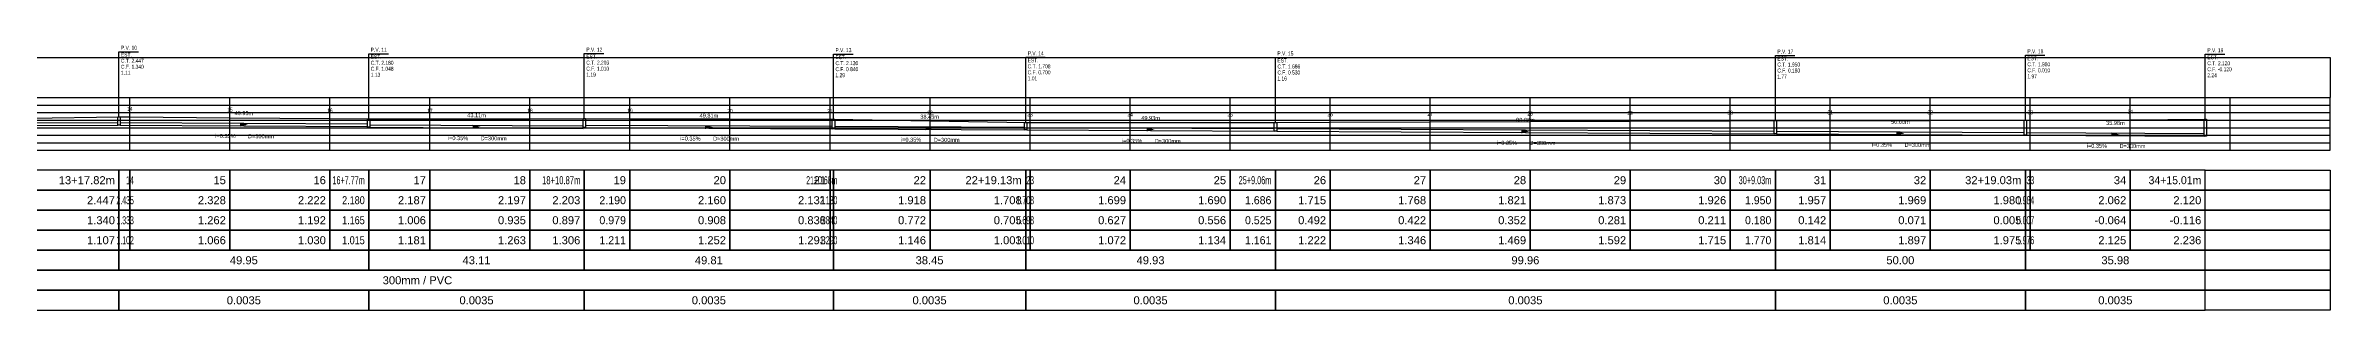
# Model space of a CAD drawing. Extents: x -160 to 364724, y -100 to 7353297.
# Drawn here: x 360404.8 to 360861.6, y 7350661.2 to 7350714.1 of the extents above; entities that cross this region are included whole.
import ezdxf
from ezdxf.enums import TextEntityAlignment as Align

# ---------------------------------------------------------------- set-up
doc = ezdxf.new("R2010")
doc.units = 0
doc.header["$LTSCALE"] = 5
for name, color, linetype in [('PS_IND_COMPRIMENTO', 7, 'Continuous'), ('PS_IND_DIAMETRO', 7, 'Continuous'), ('PS_IND_FLUXO', 3, 'Continuous'), ('PS_IND_INCLINACAO', 7, 'Continuous'), ('PS_PERFIL_CAIXAS', 7, 'Continuous'), ('PS_PERFIL_COTA_LIN', 7, 'Continuous'), ('PS_PERFIL_COTA_TXT', 5, 'Continuous'), ('PS_PERFIL_GRADE', 8, 'Continuous'), ('PS_PERFIL_TERRENO', 3, 'Continuous'), ('PS_PERFIL_TUBO', 7, 'Continuous'), ('PS_PONTOS_IDENTIFICACAO_LIN', 7, 'Continuous'), ('PS_PONTOS_IDENTIFICACAO_TXT', 7, 'Continuous')]:
    doc.layers.add(name, color=color, linetype=linetype)
doc.styles.get("Standard").update_dxf_attribs({"font": 'arial.ttf'})

# ---------------------------------------------------------------- blocks, each defined once
blk = doc.blocks.new('*U307')
at = {"layer": 'PS_PERFIL_GRADE', "linetype": 'Continuous'}
for p, q in [((0, 0), (0, 10.5)), ((0, 10.5), (760, 10.5)), ((20, 0), (20, 10.5)), ((40, 0), (40, 10.5)), ((60, 0), (60, 10.5)), ((80, 0), (80, 10.5)), ((100, 0), (100, 10.5)), ((120, 0), (120, 10.5)), ((140, 0), (140, 10.5)), ((160, 0), (160, 10.5)), ((180, 0), (180, 10.5)), ((200, 0), (200, 10.5)), ((220, 0), (220, 10.5)), ((240, 0), (240, 10.5)), ((260, 0), (260, 10.5)), ((280, 0), (280, 10.5)), ((300, 0), (300, 10.5)), ((320, 0), (320, 10.5)), ((340, 0), (340, 10.5)), ((360, 0), (360, 10.5)), ((380, 0), (380, 10.5)), ((400, 0), (400, 10.5)), ((420, 0), (420, 10.5)), ((440, 0), (440, 10.5)), ((460, 0), (460, 10.5)), ((480, 0), (480, 10.5)), ((500, 0), (500, 10.5)), ((520, 0), (520, 10.5)), ((540, 0), (540, 10.5)), ((560, 0), (560, 10.5)), ((580, 0), (580, 10.5)), ((600, 0), (600, 10.5)), ((620, 0), (620, 10.5)), ((640, 0), (640, 10.5)), ((660, 0), (660, 10.5)), ((680, 0), (680, 10.5)), ((700, 0), (700, 10.5)), ((720, 0), (720, 10.5)), ((740, 0), (740, 10.5)), ((760, 0), (760, 10.5)), ((0, 9), (760, 9)), ((0, 7.5), (760, 7.5)), ((0, 6), (760, 6)), ((0, 4.5), (760, 4.5)), ((0, 3), (760, 3)), ((0, 1.5), (760, 1.5)), ((0, 0), (760, 0))]:
    blk.add_line(p, q, dxfattribs=at)
blk.add_lwpolyline([(0, 10.5), (0, 18.5), (760, 18.5), (760, 10.5)], dxfattribs=at)
at = {"layer": 'PS_PERFIL_GRADE'}
for s, p in [('4', (-0.8, 9)), ('5', (-0.8, 10.5)), ('3', (-0.8, 7.5)), ('2', (-0.8, 6)), ('1', (-0.8, 4.5)), ('-1', (-0.8, 1.5)), ('-2', (-0.8, 0)), ('0', (-0.8, 3))]:
    blk.add_text(s, height=1.6, dxfattribs=at).set_placement(p, align=Align.MIDDLE_RIGHT)

msp = doc.modelspace()

# ---------------------------------------------------------------- linework, layer by layer
at = {"layer": 'PS_IND_FLUXO'}
for points in [[(360443.605, 7350698.326, 0.8, 0, 0), (360445.205, 7350698.318, 0, 0, 0)], [(360490.131, 7350697.906, 0.8, 0, 0), (360491.731, 7350697.898, 0, 0, 0)], [(360536.591, 7350697.832, 0.8, 0, 0), (360538.191, 7350697.823, 0, 0, 0)], [(360580.721, 7350697.606, 0.8, 0, 0), (360582.321, 7350697.598, 0, 0, 0)], [(360624.911, 7350697.366, 0.8, 0, 0), (360626.511, 7350697.358, 0, 0, 0)], [(360699.859, 7350696.98, 0.8, 0, 0), (360701.459, 7350696.971, 0, 0, 0)], [(360774.84, 7350696.586, 0.8, 0, 0), (360776.44, 7350696.578, 0, 0, 0)], [(360817.83, 7350696.368, 0.8, 0, 0), (360819.43, 7350696.359, 0, 0, 0)]]:
    msp.add_lwpolyline(points, format="xyseb", dxfattribs=at)
at = {"layer": 'PS_PERFIL_CAIXAS', "linetype": 'Continuous'}
for points in [[(360419.182, 7350699.889), (360419.682, 7350699.889), (360419.682, 7350698.228), (360419.182, 7350698.228)], [(360469.128, 7350699.488), (360469.628, 7350699.488), (360469.628, 7350697.79), (360469.128, 7350697.79)], [(360512.235, 7350699.523), (360512.735, 7350699.523), (360512.735, 7350697.733), (360512.235, 7350697.733)], [(360562.047, 7350699.413), (360562.547, 7350699.413), (360562.547, 7350697.478), (360562.047, 7350697.478)], [(360800.389, 7350699.188), (360800.889, 7350699.188), (360800.889, 7350696.233), (360800.389, 7350696.233)], [(360836.371, 7350699.398), (360836.871, 7350699.398), (360836.871, 7350696.038), (360836.371, 7350696.038)], [(360600.495, 7350698.78), (360600.995, 7350698.78), (360600.995, 7350697.268), (360600.495, 7350697.268)], [(360650.427, 7350698.747), (360650.927, 7350698.747), (360650.927, 7350697.013), (360650.427, 7350697.013)], [(360750.39, 7350699.143), (360750.89, 7350699.143), (360750.89, 7350696.488), (360750.39, 7350696.488)]]:
    msp.add_lwpolyline(points, close=True, dxfattribs=at)
at = {"layer": 'PS_PERFIL_COTA_LIN', "linetype": 'Continuous'}
for points in [[(360401.612, 7350689.218), (360401.612, 7350685.218), (360419.432, 7350685.218), (360419.432, 7350689.218)], [(360419.432, 7350689.218), (360419.432, 7350685.218), (360421.612, 7350685.218), (360421.612, 7350689.218)], [(360421.612, 7350689.218), (360421.612, 7350685.218), (360441.612, 7350685.218), (360441.612, 7350689.218)], [(360441.612, 7350689.218), (360441.612, 7350685.218), (360461.612, 7350685.218), (360461.612, 7350689.218)], [(360461.612, 7350689.218), (360461.612, 7350685.218), (360469.378, 7350685.218), (360469.378, 7350689.218)], [(360469.378, 7350689.218), (360469.378, 7350685.218), (360481.612, 7350685.218), (360481.612, 7350689.218)], [(360481.612, 7350689.218), (360481.612, 7350685.218), (360501.612, 7350685.218), (360501.612, 7350689.218)], [(360501.612, 7350689.218), (360501.612, 7350685.218), (360512.485, 7350685.218), (360512.485, 7350689.218)], [(360512.485, 7350689.218), (360512.485, 7350685.218), (360521.612, 7350685.218), (360521.612, 7350689.218)], [(360521.612, 7350689.218), (360521.612, 7350685.218), (360541.612, 7350685.218), (360541.612, 7350689.218)], [(360541.612, 7350689.218), (360541.612, 7350685.218), (360561.612, 7350685.218), (360561.612, 7350689.218)], [(360561.612, 7350689.218), (360561.612, 7350685.218), (360562.297, 7350685.218), (360562.297, 7350689.218)], [(360562.297, 7350689.218), (360562.297, 7350685.218), (360581.612, 7350685.218), (360581.612, 7350689.218)], [(360581.612, 7350689.218), (360581.612, 7350685.218), (360600.745, 7350685.218), (360600.745, 7350689.218)], [(360600.745, 7350689.218), (360600.745, 7350685.218), (360601.612, 7350685.218), (360601.612, 7350689.218)], [(360601.612, 7350689.218), (360601.612, 7350685.218), (360621.612, 7350685.218), (360621.612, 7350689.218)], [(360621.612, 7350689.218), (360621.612, 7350685.218), (360641.612, 7350685.218), (360641.612, 7350689.218)], [(360641.612, 7350689.218), (360641.612, 7350685.218), (360650.677, 7350685.218), (360650.677, 7350689.218)], [(360650.677, 7350689.218), (360650.677, 7350685.218), (360661.612, 7350685.218), (360661.612, 7350689.218)], [(360661.612, 7350689.218), (360661.612, 7350685.218), (360681.612, 7350685.218), (360681.612, 7350689.218)], [(360681.612, 7350689.218), (360681.612, 7350685.218), (360701.612, 7350685.218), (360701.612, 7350689.218)], [(360701.612, 7350689.218), (360701.612, 7350685.218), (360721.612, 7350685.218), (360721.612, 7350689.218)], [(360721.612, 7350689.218), (360721.612, 7350685.218), (360741.612, 7350685.218), (360741.612, 7350689.218)], [(360741.612, 7350689.218), (360741.612, 7350685.218), (360750.64, 7350685.218), (360750.64, 7350689.218)], [(360750.64, 7350689.218), (360750.64, 7350685.218), (360761.612, 7350685.218), (360761.612, 7350689.218)], [(360761.612, 7350689.218), (360761.612, 7350685.218), (360781.612, 7350685.218), (360781.612, 7350689.218)], [(360781.612, 7350689.218), (360781.612, 7350685.218), (360800.639, 7350685.218), (360800.639, 7350689.218)], [(360800.639, 7350689.218), (360800.639, 7350685.218), (360801.612, 7350685.218), (360801.612, 7350689.218)], [(360801.612, 7350689.218), (360801.612, 7350685.218), (360821.612, 7350685.218), (360821.612, 7350689.218)], [(360821.612, 7350689.218), (360821.612, 7350685.218), (360836.621, 7350685.218), (360836.621, 7350689.218)], [(360861.612, 7350689.218), (360861.612, 7350685.218), (360836.621, 7350685.218), (360836.621, 7350689.218)], [(360401.612, 7350685.218), (360401.612, 7350681.218), (360419.432, 7350681.218), (360419.432, 7350685.218)], [(360401.612, 7350681.218), (360401.612, 7350677.218), (360419.432, 7350677.218), (360419.432, 7350681.218)], [(360419.432, 7350685.218), (360419.432, 7350681.218), (360421.612, 7350681.218), (360421.612, 7350685.218)], [(360419.432, 7350681.218), (360419.432, 7350677.218), (360421.612, 7350677.218), (360421.612, 7350681.218)], [(360421.612, 7350685.218), (360421.612, 7350681.218), (360441.612, 7350681.218), (360441.612, 7350685.218)], [(360421.612, 7350681.218), (360421.612, 7350677.218), (360441.612, 7350677.218), (360441.612, 7350681.218)], [(360441.612, 7350685.218), (360441.612, 7350681.218), (360461.612, 7350681.218), (360461.612, 7350685.218)], [(360441.612, 7350681.218), (360441.612, 7350677.218), (360461.612, 7350677.218), (360461.612, 7350681.218)], [(360461.612, 7350685.218), (360461.612, 7350681.218), (360469.378, 7350681.218), (360469.378, 7350685.218)], [(360461.612, 7350681.218), (360461.612, 7350677.218), (360469.378, 7350677.218), (360469.378, 7350681.218)], [(360469.378, 7350685.218), (360469.378, 7350681.218), (360481.612, 7350681.218), (360481.612, 7350685.218)], [(360469.378, 7350681.218), (360469.378, 7350677.218), (360481.612, 7350677.218), (360481.612, 7350681.218)], [(360481.612, 7350685.218), (360481.612, 7350681.218), (360501.612, 7350681.218), (360501.612, 7350685.218)], [(360481.612, 7350681.218), (360481.612, 7350677.218), (360501.612, 7350677.218), (360501.612, 7350681.218)], [(360501.612, 7350685.218), (360501.612, 7350681.218), (360512.485, 7350681.218), (360512.485, 7350685.218)], [(360501.612, 7350681.218), (360501.612, 7350677.218), (360512.485, 7350677.218), (360512.485, 7350681.218)], [(360512.485, 7350685.218), (360512.485, 7350681.218), (360521.612, 7350681.218), (360521.612, 7350685.218)], [(360512.485, 7350681.218), (360512.485, 7350677.218), (360521.612, 7350677.218), (360521.612, 7350681.218)], [(360521.612, 7350685.218), (360521.612, 7350681.218), (360541.612, 7350681.218), (360541.612, 7350685.218)], [(360521.612, 7350681.218), (360521.612, 7350677.218), (360541.612, 7350677.218), (360541.612, 7350681.218)], [(360541.612, 7350685.218), (360541.612, 7350681.218), (360561.612, 7350681.218), (360561.612, 7350685.218)], [(360541.612, 7350681.218), (360541.612, 7350677.218), (360561.612, 7350677.218), (360561.612, 7350681.218)], [(360561.612, 7350685.218), (360561.612, 7350681.218), (360562.297, 7350681.218), (360562.297, 7350685.218)], [(360561.612, 7350681.218), (360561.612, 7350677.218), (360562.297, 7350677.218), (360562.297, 7350681.218)], [(360562.297, 7350685.218), (360562.297, 7350681.218), (360581.612, 7350681.218), (360581.612, 7350685.218)], [(360562.297, 7350681.218), (360562.297, 7350677.218), (360581.612, 7350677.218), (360581.612, 7350681.218)], [(360581.612, 7350685.218), (360581.612, 7350681.218), (360600.745, 7350681.218), (360600.745, 7350685.218)], [(360581.612, 7350681.218), (360581.612, 7350677.218), (360600.745, 7350677.218), (360600.745, 7350681.218)], [(360600.745, 7350685.218), (360600.745, 7350681.218), (360601.612, 7350681.218), (360601.612, 7350685.218)], [(360600.745, 7350681.218), (360600.745, 7350677.218), (360601.612, 7350677.218), (360601.612, 7350681.218)], [(360601.612, 7350685.218), (360601.612, 7350681.218), (360621.612, 7350681.218), (360621.612, 7350685.218)], [(360601.612, 7350681.218), (360601.612, 7350677.218), (360621.612, 7350677.218), (360621.612, 7350681.218)], [(360621.612, 7350685.218), (360621.612, 7350681.218), (360641.612, 7350681.218), (360641.612, 7350685.218)], [(360621.612, 7350681.218), (360621.612, 7350677.218), (360641.612, 7350677.218), (360641.612, 7350681.218)], [(360641.612, 7350685.218), (360641.612, 7350681.218), (360650.677, 7350681.218), (360650.677, 7350685.218)], [(360641.612, 7350681.218), (360641.612, 7350677.218), (360650.677, 7350677.218), (360650.677, 7350681.218)], [(360650.677, 7350685.218), (360650.677, 7350681.218), (360661.612, 7350681.218), (360661.612, 7350685.218)], [(360650.677, 7350681.218), (360650.677, 7350677.218), (360661.612, 7350677.218), (360661.612, 7350681.218)], [(360661.612, 7350685.218), (360661.612, 7350681.218), (360681.612, 7350681.218), (360681.612, 7350685.218)], [(360661.612, 7350681.218), (360661.612, 7350677.218), (360681.612, 7350677.218), (360681.612, 7350681.218)], [(360681.612, 7350685.218), (360681.612, 7350681.218), (360701.612, 7350681.218), (360701.612, 7350685.218)], [(360681.612, 7350681.218), (360681.612, 7350677.218), (360701.612, 7350677.218), (360701.612, 7350681.218)], [(360701.612, 7350685.218), (360701.612, 7350681.218), (360721.612, 7350681.218), (360721.612, 7350685.218)], [(360701.612, 7350681.218), (360701.612, 7350677.218), (360721.612, 7350677.218), (360721.612, 7350681.218)], [(360721.612, 7350685.218), (360721.612, 7350681.218), (360741.612, 7350681.218), (360741.612, 7350685.218)], [(360721.612, 7350681.218), (360721.612, 7350677.218), (360741.612, 7350677.218), (360741.612, 7350681.218)], [(360741.612, 7350685.218), (360741.612, 7350681.218), (360750.64, 7350681.218), (360750.64, 7350685.218)], [(360741.612, 7350681.218), (360741.612, 7350677.218), (360750.64, 7350677.218), (360750.64, 7350681.218)], [(360750.64, 7350685.218), (360750.64, 7350681.218), (360761.612, 7350681.218), (360761.612, 7350685.218)], [(360750.64, 7350681.218), (360750.64, 7350677.218), (360761.612, 7350677.218), (360761.612, 7350681.218)], [(360761.612, 7350685.218), (360761.612, 7350681.218), (360781.612, 7350681.218), (360781.612, 7350685.218)], [(360761.612, 7350681.218), (360761.612, 7350677.218), (360781.612, 7350677.218), (360781.612, 7350681.218)], [(360781.612, 7350685.218), (360781.612, 7350681.218), (360800.639, 7350681.218), (360800.639, 7350685.218)], [(360781.612, 7350681.218), (360781.612, 7350677.218), (360800.639, 7350677.218), (360800.639, 7350681.218)], [(360800.639, 7350685.218), (360800.639, 7350681.218), (360801.612, 7350681.218), (360801.612, 7350685.218)], [(360800.639, 7350681.218), (360800.639, 7350677.218), (360801.612, 7350677.218), (360801.612, 7350681.218)], [(360801.612, 7350685.218), (360801.612, 7350681.218), (360821.612, 7350681.218), (360821.612, 7350685.218)], [(360801.612, 7350681.218), (360801.612, 7350677.218), (360821.612, 7350677.218), (360821.612, 7350681.218)], [(360821.612, 7350685.218), (360821.612, 7350681.218), (360836.621, 7350681.218), (360836.621, 7350685.218)], [(360821.612, 7350681.218), (360821.612, 7350677.218), (360836.621, 7350677.218), (360836.621, 7350681.218)], [(360861.612, 7350685.218), (360861.612, 7350681.218), (360836.621, 7350681.218), (360836.621, 7350685.218)], [(360861.612, 7350681.218), (360861.612, 7350677.218), (360836.621, 7350677.218), (360836.621, 7350681.218)], [(360401.612, 7350677.218), (360401.612, 7350673.218), (360419.432, 7350673.218), (360419.432, 7350677.218)], [(360419.432, 7350677.218), (360419.432, 7350673.218), (360421.612, 7350673.218), (360421.612, 7350677.218)], [(360421.612, 7350677.218), (360421.612, 7350673.218), (360441.612, 7350673.218), (360441.612, 7350677.218)], [(360441.612, 7350677.218), (360441.612, 7350673.218), (360461.612, 7350673.218), (360461.612, 7350677.218)], [(360461.612, 7350677.218), (360461.612, 7350673.218), (360469.378, 7350673.218), (360469.378, 7350677.218)], [(360469.378, 7350677.218), (360469.378, 7350673.218), (360481.612, 7350673.218), (360481.612, 7350677.218)], [(360481.612, 7350677.218), (360481.612, 7350673.218), (360501.612, 7350673.218), (360501.612, 7350677.218)], [(360501.612, 7350677.218), (360501.612, 7350673.218), (360512.485, 7350673.218), (360512.485, 7350677.218)], [(360512.485, 7350677.218), (360512.485, 7350673.218), (360521.612, 7350673.218), (360521.612, 7350677.218)], [(360521.612, 7350677.218), (360521.612, 7350673.218), (360541.612, 7350673.218), (360541.612, 7350677.218)], [(360541.612, 7350677.218), (360541.612, 7350673.218), (360561.612, 7350673.218), (360561.612, 7350677.218)], [(360561.612, 7350677.218), (360561.612, 7350673.218), (360562.297, 7350673.218), (360562.297, 7350677.218)], [(360562.297, 7350677.218), (360562.297, 7350673.218), (360581.612, 7350673.218), (360581.612, 7350677.218)], [(360581.612, 7350677.218), (360581.612, 7350673.218), (360600.745, 7350673.218), (360600.745, 7350677.218)], [(360600.745, 7350677.218), (360600.745, 7350673.218), (360601.612, 7350673.218), (360601.612, 7350677.218)], [(360601.612, 7350677.218), (360601.612, 7350673.218), (360621.612, 7350673.218), (360621.612, 7350677.218)], [(360621.612, 7350677.218), (360621.612, 7350673.218), (360641.612, 7350673.218), (360641.612, 7350677.218)], [(360641.612, 7350677.218), (360641.612, 7350673.218), (360650.677, 7350673.218), (360650.677, 7350677.218)], [(360650.677, 7350677.218), (360650.677, 7350673.218), (360661.612, 7350673.218), (360661.612, 7350677.218)], [(360661.612, 7350677.218), (360661.612, 7350673.218), (360681.612, 7350673.218), (360681.612, 7350677.218)], [(360681.612, 7350677.218), (360681.612, 7350673.218), (360701.612, 7350673.218), (360701.612, 7350677.218)], [(360701.612, 7350677.218), (360701.612, 7350673.218), (360721.612, 7350673.218), (360721.612, 7350677.218)], [(360721.612, 7350677.218), (360721.612, 7350673.218), (360741.612, 7350673.218), (360741.612, 7350677.218)], [(360741.612, 7350677.218), (360741.612, 7350673.218), (360750.64, 7350673.218), (360750.64, 7350677.218)], [(360750.64, 7350677.218), (360750.64, 7350673.218), (360761.612, 7350673.218), (360761.612, 7350677.218)], [(360761.612, 7350677.218), (360761.612, 7350673.218), (360781.612, 7350673.218), (360781.612, 7350677.218)], [(360781.612, 7350677.218), (360781.612, 7350673.218), (360800.639, 7350673.218), (360800.639, 7350677.218)], [(360800.639, 7350677.218), (360800.639, 7350673.218), (360801.612, 7350673.218), (360801.612, 7350677.218)], [(360801.612, 7350677.218), (360801.612, 7350673.218), (360821.612, 7350673.218), (360821.612, 7350677.218)], [(360821.612, 7350677.218), (360821.612, 7350673.218), (360836.621, 7350673.218), (360836.621, 7350677.218)], [(360861.612, 7350677.218), (360861.612, 7350673.218), (360836.621, 7350673.218), (360836.621, 7350677.218)], [(360369.432, 7350673.218), (360369.432, 7350669.218), (360419.432, 7350669.218), (360419.432, 7350673.218)], [(360419.432, 7350673.218), (360419.432, 7350669.218), (360469.378, 7350669.218), (360469.378, 7350673.218)], [(360469.378, 7350673.218), (360469.378, 7350669.218), (360512.485, 7350669.218), (360512.485, 7350673.218)], [(360512.485, 7350673.218), (360512.485, 7350669.218), (360562.297, 7350669.218), (360562.297, 7350673.218)], [(360562.297, 7350673.218), (360562.297, 7350669.218), (360600.745, 7350669.218), (360600.745, 7350673.218)], [(360600.745, 7350673.218), (360600.745, 7350669.218), (360650.677, 7350669.218), (360650.677, 7350673.218)], [(360650.677, 7350673.218), (360650.677, 7350669.218), (360750.64, 7350669.218), (360750.64, 7350673.218)], [(360750.64, 7350673.218), (360750.64, 7350669.218), (360800.639, 7350669.218), (360800.639, 7350673.218)], [(360800.639, 7350673.218), (360800.639, 7350669.218), (360836.621, 7350669.218), (360836.621, 7350673.218)], [(360861.612, 7350673.218), (360861.612, 7350669.218), (360836.621, 7350669.218), (360836.621, 7350673.218)], [(360121.612, 7350669.218), (360121.612, 7350665.218), (360836.621, 7350665.218), (360836.621, 7350669.218)], [(360861.612, 7350669.218), (360861.612, 7350665.218), (360836.621, 7350665.218), (360836.621, 7350669.218)], [(360369.432, 7350665.218), (360369.432, 7350661.218), (360419.432, 7350661.218), (360419.432, 7350665.218)], [(360419.432, 7350665.218), (360419.432, 7350661.218), (360469.378, 7350661.218), (360469.378, 7350665.218)], [(360469.378, 7350665.218), (360469.378, 7350661.218), (360512.485, 7350661.218), (360512.485, 7350665.218)], [(360512.485, 7350665.218), (360512.485, 7350661.218), (360562.297, 7350661.218), (360562.297, 7350665.218)], [(360562.297, 7350665.218), (360562.297, 7350661.218), (360600.745, 7350661.218), (360600.745, 7350665.218)], [(360600.745, 7350665.218), (360600.745, 7350661.218), (360650.677, 7350661.218), (360650.677, 7350665.218)], [(360650.677, 7350665.218), (360650.677, 7350661.218), (360750.64, 7350661.218), (360750.64, 7350665.218)], [(360750.64, 7350665.218), (360750.64, 7350661.218), (360800.639, 7350661.218), (360800.639, 7350665.218)], [(360800.639, 7350665.218), (360800.639, 7350661.218), (360836.621, 7350661.218), (360836.621, 7350665.218)], [(360861.612, 7350665.218), (360861.612, 7350661.218), (360836.621, 7350661.218), (360836.621, 7350665.218)]]:
    msp.add_lwpolyline(points, close=True, dxfattribs=at)
for points in [[(360419.432, 7350673.218), (360421.612, 7350673.218)], [(360421.612, 7350673.218), (360441.612, 7350673.218)], [(360441.612, 7350673.218), (360461.612, 7350673.218)], [(360461.612, 7350673.218), (360469.378, 7350673.218)], [(360481.612, 7350673.218), (360501.612, 7350673.218)], [(360501.612, 7350673.218), (360512.485, 7350673.218)], [(360521.612, 7350673.218), (360541.612, 7350673.218)], [(360541.612, 7350673.218), (360561.612, 7350673.218)], [(360562.297, 7350673.218), (360581.612, 7350673.218)], [(360581.612, 7350673.218), (360600.745, 7350673.218)], [(360601.612, 7350673.218), (360621.612, 7350673.218)], [(360621.612, 7350673.218), (360641.612, 7350673.218)], [(360641.612, 7350673.218), (360650.677, 7350673.218)], [(360661.612, 7350673.218), (360681.612, 7350673.218)], [(360681.612, 7350673.218), (360701.612, 7350673.218)], [(360701.612, 7350673.218), (360721.612, 7350673.218)], [(360721.612, 7350673.218), (360741.612, 7350673.218)], [(360750.64, 7350673.218), (360761.612, 7350673.218)], [(360761.612, 7350673.218), (360781.612, 7350673.218)], [(360781.612, 7350673.218), (360800.639, 7350673.218)], [(360801.612, 7350673.218), (360821.612, 7350673.218)], [(360821.612, 7350673.218), (360836.621, 7350673.218)], [(360401.612, 7350669.218), (360419.432, 7350669.218)], [(360419.432, 7350669.218), (360421.612, 7350669.218)], [(360419.432, 7350669.218), (360421.612, 7350669.218)], [(360421.612, 7350669.218), (360441.612, 7350669.218)], [(360421.612, 7350669.218), (360441.612, 7350669.218)], [(360441.612, 7350669.218), (360461.612, 7350669.218)], [(360441.612, 7350669.218), (360461.612, 7350669.218)], [(360461.612, 7350669.218), (360469.378, 7350669.218)], [(360461.612, 7350669.218), (360469.378, 7350669.218)], [(360469.378, 7350669.218), (360481.612, 7350669.218)], [(360481.612, 7350669.218), (360501.612, 7350669.218)], [(360481.612, 7350669.218), (360501.612, 7350669.218)], [(360501.612, 7350669.218), (360512.485, 7350669.218)], [(360501.612, 7350669.218), (360512.485, 7350669.218)], [(360512.485, 7350669.218), (360521.612, 7350669.218)], [(360521.612, 7350669.218), (360541.612, 7350669.218)], [(360521.612, 7350669.218), (360541.612, 7350669.218)], [(360541.612, 7350669.218), (360561.612, 7350669.218)], [(360541.612, 7350669.218), (360561.612, 7350669.218)], [(360561.612, 7350669.218), (360562.297, 7350669.218)], [(360562.297, 7350669.218), (360581.612, 7350669.218)], [(360562.297, 7350669.218), (360581.612, 7350669.218)], [(360581.612, 7350669.218), (360600.745, 7350669.218)], [(360581.612, 7350669.218), (360600.745, 7350669.218)], [(360600.745, 7350669.218), (360601.612, 7350669.218)], [(360601.612, 7350669.218), (360621.612, 7350669.218)], [(360601.612, 7350669.218), (360621.612, 7350669.218)], [(360621.612, 7350669.218), (360641.612, 7350669.218)], [(360621.612, 7350669.218), (360641.612, 7350669.218)], [(360641.612, 7350669.218), (360650.677, 7350669.218)], [(360641.612, 7350669.218), (360650.677, 7350669.218)], [(360650.677, 7350669.218), (360661.612, 7350669.218)], [(360661.612, 7350669.218), (360681.612, 7350669.218)], [(360661.612, 7350669.218), (360681.612, 7350669.218)], [(360681.612, 7350669.218), (360701.612, 7350669.218)], [(360681.612, 7350669.218), (360701.612, 7350669.218)], [(360701.612, 7350669.218), (360721.612, 7350669.218)], [(360701.612, 7350669.218), (360721.612, 7350669.218)], [(360721.612, 7350669.218), (360741.612, 7350669.218)], [(360721.612, 7350669.218), (360741.612, 7350669.218)], [(360741.612, 7350669.218), (360750.64, 7350669.218)], [(360750.64, 7350669.218), (360761.612, 7350669.218)], [(360750.64, 7350669.218), (360761.612, 7350669.218)], [(360761.612, 7350669.218), (360781.612, 7350669.218)], [(360761.612, 7350669.218), (360781.612, 7350669.218)], [(360781.612, 7350669.218), (360800.639, 7350669.218)], [(360781.612, 7350669.218), (360800.639, 7350669.218)], [(360801.612, 7350669.218), (360821.612, 7350669.218)], [(360801.612, 7350669.218), (360821.612, 7350669.218)], [(360821.612, 7350669.218), (360836.621, 7350669.218)], [(360821.612, 7350669.218), (360836.621, 7350669.218)], [(360401.612, 7350665.218), (360419.432, 7350665.218)], [(360419.432, 7350665.218), (360421.612, 7350665.218)], [(360419.432, 7350665.218), (360421.612, 7350665.218)], [(360421.612, 7350665.218), (360441.612, 7350665.218)], [(360421.612, 7350665.218), (360441.612, 7350665.218)], [(360441.612, 7350665.218), (360461.612, 7350665.218)], [(360441.612, 7350665.218), (360461.612, 7350665.218)], [(360461.612, 7350665.218), (360469.378, 7350665.218)], [(360461.612, 7350665.218), (360469.378, 7350665.218)], [(360469.378, 7350665.218), (360481.612, 7350665.218)], [(360481.612, 7350665.218), (360501.612, 7350665.218)], [(360481.612, 7350665.218), (360501.612, 7350665.218)], [(360501.612, 7350665.218), (360512.485, 7350665.218)], [(360501.612, 7350665.218), (360512.485, 7350665.218)], [(360512.485, 7350665.218), (360521.612, 7350665.218)], [(360521.612, 7350665.218), (360541.612, 7350665.218)], [(360521.612, 7350665.218), (360541.612, 7350665.218)], [(360541.612, 7350665.218), (360561.612, 7350665.218)], [(360541.612, 7350665.218), (360561.612, 7350665.218)], [(360561.612, 7350665.218), (360562.297, 7350665.218)], [(360562.297, 7350665.218), (360581.612, 7350665.218)], [(360562.297, 7350665.218), (360581.612, 7350665.218)], [(360581.612, 7350665.218), (360600.745, 7350665.218)], [(360581.612, 7350665.218), (360600.745, 7350665.218)], [(360600.745, 7350665.218), (360601.612, 7350665.218)], [(360601.612, 7350665.218), (360621.612, 7350665.218)], [(360601.612, 7350665.218), (360621.612, 7350665.218)], [(360621.612, 7350665.218), (360641.612, 7350665.218)], [(360621.612, 7350665.218), (360641.612, 7350665.218)], [(360641.612, 7350665.218), (360650.677, 7350665.218)], [(360641.612, 7350665.218), (360650.677, 7350665.218)], [(360650.677, 7350665.218), (360661.612, 7350665.218)], [(360661.612, 7350665.218), (360681.612, 7350665.218)], [(360661.612, 7350665.218), (360681.612, 7350665.218)], [(360681.612, 7350665.218), (360701.612, 7350665.218)], [(360681.612, 7350665.218), (360701.612, 7350665.218)], [(360701.612, 7350665.218), (360721.612, 7350665.218)], [(360701.612, 7350665.218), (360721.612, 7350665.218)], [(360721.612, 7350665.218), (360741.612, 7350665.218)], [(360721.612, 7350665.218), (360741.612, 7350665.218)], [(360741.612, 7350665.218), (360750.64, 7350665.218)], [(360750.64, 7350665.218), (360761.612, 7350665.218)], [(360750.64, 7350665.218), (360761.612, 7350665.218)], [(360761.612, 7350665.218), (360781.612, 7350665.218)], [(360761.612, 7350665.218), (360781.612, 7350665.218)], [(360781.612, 7350665.218), (360800.639, 7350665.218)], [(360781.612, 7350665.218), (360800.639, 7350665.218)], [(360801.612, 7350665.218), (360821.612, 7350665.218)], [(360801.612, 7350665.218), (360821.612, 7350665.218)], [(360821.612, 7350665.218), (360836.621, 7350665.218)], [(360821.612, 7350665.218), (360836.621, 7350665.218)], [(360419.432, 7350661.218), (360421.612, 7350661.218)], [(360421.612, 7350661.218), (360441.612, 7350661.218)], [(360441.612, 7350661.218), (360461.612, 7350661.218)], [(360461.612, 7350661.218), (360469.378, 7350661.218)], [(360481.612, 7350661.218), (360501.612, 7350661.218)], [(360501.612, 7350661.218), (360512.485, 7350661.218)], [(360521.612, 7350661.218), (360541.612, 7350661.218)], [(360541.612, 7350661.218), (360561.612, 7350661.218)], [(360562.297, 7350661.218), (360581.612, 7350661.218)], [(360581.612, 7350661.218), (360600.745, 7350661.218)], [(360601.612, 7350661.218), (360621.612, 7350661.218)], [(360621.612, 7350661.218), (360641.612, 7350661.218)], [(360641.612, 7350661.218), (360650.677, 7350661.218)], [(360661.612, 7350661.218), (360681.612, 7350661.218)], [(360681.612, 7350661.218), (360701.612, 7350661.218)], [(360701.612, 7350661.218), (360721.612, 7350661.218)], [(360721.612, 7350661.218), (360741.612, 7350661.218)], [(360750.64, 7350661.218), (360761.612, 7350661.218)], [(360761.612, 7350661.218), (360781.612, 7350661.218)], [(360781.612, 7350661.218), (360800.639, 7350661.218)], [(360801.612, 7350661.218), (360821.612, 7350661.218)], [(360821.612, 7350661.218), (360836.621, 7350661.218)]]:
    msp.add_lwpolyline(points, dxfattribs=at)
at = {"layer": 'PS_PERFIL_TERRENO', "linetype": 'Continuous'}
msp.add_lwpolyline([(360401.612, 7350699.607), (360419.432, 7350699.889), (360419.432, 7350699.889), (360419.432, 7350699.889), (360419.432, 7350699.889), (360419.432, 7350699.889), (360421.612, 7350699.871), (360421.612, 7350699.871), (360441.612, 7350699.711), (360441.612, 7350699.711), (360461.612, 7350699.55), (360461.612, 7350699.55), (360469.378, 7350699.488), (360469.378, 7350699.488), (360469.378, 7350699.488), (360469.378, 7350699.488), (360469.378, 7350699.488), (360481.612, 7350699.498), (360481.612, 7350699.498), (360501.612, 7350699.514), (360501.612, 7350699.514), (360512.485, 7350699.523), (360512.485, 7350699.523), (360512.485, 7350699.523), (360512.485, 7350699.523), (360512.485, 7350699.523), (360521.612, 7350699.503), (360521.612, 7350699.503), (360541.612, 7350699.459), (360541.612, 7350699.459), (360561.612, 7350699.415), (360561.612, 7350699.415), (360562.297, 7350699.413), (360562.297, 7350699.413), (360562.297, 7350699.413), (360562.297, 7350699.413), (360562.297, 7350699.413), (360581.612, 7350699.095), (360581.612, 7350699.095), (360600.745, 7350698.78), (360600.745, 7350698.78), (360600.745, 7350698.78), (360600.745, 7350698.78), (360600.745, 7350698.78), (360601.612, 7350698.78), (360601.612, 7350698.78), (360621.612, 7350698.766), (360621.612, 7350698.766), (360641.612, 7350698.753), (360641.612, 7350698.753), (360650.677, 7350698.747), (360650.677, 7350698.747), (360650.677, 7350698.747), (360650.677, 7350698.747), (360650.677, 7350698.747), (360661.612, 7350698.791), (360661.612, 7350698.791), (360681.612, 7350698.87), (360681.612, 7350698.87), (360701.612, 7350698.949), (360701.612, 7350698.949), (360721.612, 7350699.028), (360721.612, 7350699.028), (360741.612, 7350699.107), (360741.612, 7350699.107), (360750.64, 7350699.143), (360750.64, 7350699.143), (360750.64, 7350699.143), (360750.64, 7350699.143), (360750.64, 7350699.143), (360761.612, 7350699.153), (360761.612, 7350699.153), (360781.612, 7350699.171), (360781.612, 7350699.171), (360800.639, 7350699.188), (360800.639, 7350699.188), (360800.639, 7350699.188), (360800.639, 7350699.188), (360800.639, 7350699.188), (360801.612, 7350699.194), (360801.612, 7350699.194), (360821.612, 7350699.311), (360821.612, 7350699.311), (360836.621, 7350699.398), (360836.621, 7350699.398), (360836.621, 7350699.398)], dxfattribs=at)
at = {"layer": 'PS_PERFIL_TUBO', "linetype": 'Continuous'}
for points in [[(360369.682, 7350698.153), (360419.182, 7350698.228), (360419.182, 7350698.678), (360369.682, 7350698.603)], [(360419.682, 7350698.228), (360469.128, 7350697.966), (360469.128, 7350698.416), (360419.682, 7350698.678)], [(360469.628, 7350697.79), (360512.235, 7350697.564), (360512.235, 7350698.014), (360469.628, 7350698.24)], [(360512.735, 7350697.733), (360562.047, 7350697.472), (360562.047, 7350697.922), (360512.735, 7350698.183)], [(360562.547, 7350697.478), (360600.495, 7350697.276), (360600.495, 7350697.726), (360562.547, 7350697.928)], [(360600.995, 7350697.268), (360650.427, 7350697.006), (360650.427, 7350697.456), (360600.995, 7350697.718)], [(360650.927, 7350697.013), (360750.39, 7350696.488), (360750.39, 7350696.938), (360650.927, 7350697.463)], [(360750.89, 7350696.488), (360800.389, 7350696.226), (360800.389, 7350696.676), (360750.89, 7350696.938)], [(360800.889, 7350696.233), (360836.371, 7350696.044), (360836.371, 7350696.494), (360800.889, 7350696.683)]]:
    msp.add_lwpolyline(points, close=True, dxfattribs=at)
at = {"layer": 'PS_PONTOS_IDENTIFICACAO_LIN', "linetype": 'Continuous'}
for points in [[(360419.432, 7350699.889), (360419.432, 7350712.889), (360423.352, 7350712.889)], [(360469.378, 7350699.488), (360469.378, 7350712.488), (360473.298, 7350712.488)], [(360512.485, 7350699.523), (360512.485, 7350712.523), (360516.405, 7350712.523)], [(360562.297, 7350699.413), (360562.297, 7350712.413), (360566.217, 7350712.413)], [(360600.745, 7350698.78), (360600.745, 7350711.78), (360604.665, 7350711.78)], [(360650.677, 7350698.747), (360650.677, 7350711.747), (360654.597, 7350711.747)], [(360750.64, 7350699.143), (360750.64, 7350712.143), (360754.56, 7350712.143)], [(360800.639, 7350699.188), (360800.639, 7350712.188), (360804.559, 7350712.188)], [(360836.621, 7350699.398), (360836.621, 7350712.398), (360840.541, 7350712.398)]]:
    msp.add_lwpolyline(points, dxfattribs=at)

# ---------------------------------------------------------------- block references
at = {"layer": 'PS_PERFIL_GRADE'}
msp.add_blockref('*U307', (360101.612, 7350693.218), dxfattribs=at)

# ---------------------------------------------------------------- texts
at = {"layer": 'PS_IND_COMPRIMENTO', "width": 0.8}
for s, rotation, p in [('49.95m', 359.69583, (360444.417, 7350700.622)), ('43.11m', 359.69542, (360490.943, 7350700.202)), ('49.81m', 359.69674, (360537.403, 7350700.128)), ('38.45m', 359.69426, (360581.533, 7350699.902)), ('49.93m', 359.69574, (360625.723, 7350699.662)), ('99.96m', 359.69758, (360700.671, 7350699.276)), ('50.00m', 359.69615, (360775.652, 7350698.882)), ('35.98m', 359.69481, (360818.642, 7350698.664))]:
    msp.add_text(s, height=0.8, rotation=rotation, dxfattribs=at).set_placement(p, align=Align.MIDDLE_CENTER)
at = {"layer": 'PS_IND_DIAMETRO', "width": 0.8}
for rotation, p in [(359.69583, (360447.833, 7350696.004)), (359.69542, (360494.359, 7350695.584)), (359.69674, (360540.819, 7350695.51)), (359.69426, (360584.948, 7350695.284)), (359.69574, (360629.139, 7350695.044)), (359.69758, (360704.086, 7350694.658)), (359.69615, (360779.067, 7350694.264)), (359.69481, (360822.058, 7350694.045))]:
    msp.add_text('D=300mm', height=0.8, rotation=rotation, dxfattribs=at).set_placement(p, align=Align.MIDDLE_CENTER)
at = {"layer": 'PS_IND_INCLINACAO', "width": 0.8}
for rotation, p in [(359.69583, (360440.713, 7350696.042)), (359.69542, (360487.239, 7350695.622)), (359.69674, (360533.699, 7350695.547)), (359.69426, (360577.829, 7350695.322)), (359.69574, (360622.019, 7350695.082)), (359.69758, (360696.967, 7350694.695)), (359.69615, (360771.948, 7350694.302)), (359.69481, (360814.938, 7350694.083))]:
    msp.add_text('i=0.35%', height=0.8, rotation=rotation, dxfattribs=at).set_placement(p, align=Align.MIDDLE_CENTER)
at = {"layer": 'PS_PERFIL_COTA_TXT'}
for s, p in [('13+17.82m', (360418.632, 7350687.218)), ('15', (360440.812, 7350687.218)), ('16', (360460.812, 7350687.218)), ('17', (360480.812, 7350687.218)), ('18', (360500.812, 7350687.218)), ('19', (360520.812, 7350687.218)), ('20', (360540.812, 7350687.218)), ('21', (360560.812, 7350687.218)), ('22', (360580.812, 7350687.218)), ('22+19.13m', (360599.945, 7350687.218)), ('24', (360620.812, 7350687.218)), ('25', (360640.812, 7350687.218)), ('26', (360660.812, 7350687.218)), ('27', (360680.812, 7350687.218)), ('28', (360700.812, 7350687.218)), ('29', (360720.812, 7350687.218)), ('30', (360740.812, 7350687.218)), ('31', (360760.812, 7350687.218)), ('32', (360780.812, 7350687.218)), ('32+19.03m', (360799.839, 7350687.218)), ('34', (360820.812, 7350687.218)), ('2.447', (360418.632, 7350683.218)), ('2.328', (360440.812, 7350683.218)), ('2.222', (360460.812, 7350683.218)), ('2.187', (360480.812, 7350683.218)), ('2.197', (360500.812, 7350683.218)), ('2.203', (360511.685, 7350683.218)), ('2.160', (360540.812, 7350683.218)), ('2.131', (360560.812, 7350683.218)), ('1.918', (360580.812, 7350683.218)), ('1.708', (360599.945, 7350683.218)), ('1.699', (360620.812, 7350683.218)), ('1.690', (360640.812, 7350683.218)), ('1.715', (360660.812, 7350683.218)), ('1.768', (360680.812, 7350683.218)), ('1.821', (360700.812, 7350683.218)), ('1.873', (360720.812, 7350683.218)), ('1.926', (360740.812, 7350683.218)), ('1.957', (360760.812, 7350683.218)), ('1.969', (360780.812, 7350683.218)), ('1.980', (360799.839, 7350683.218)), ('2.062', (360820.812, 7350683.218)), ('2.120', (360835.821, 7350683.218)), ('1.340', (360418.632, 7350679.218)), ('1.262', (360440.812, 7350679.218)), ('1.192', (360460.812, 7350679.218)), ('1.006', (360480.812, 7350679.218)), ('0.935', (360500.812, 7350679.218)), ('0.897', (360511.685, 7350679.218)), ('0.908', (360540.812, 7350679.218)), ('0.838', (360560.812, 7350679.218)), ('0.772', (360580.812, 7350679.218)), ('0.705', (360599.945, 7350679.218)), ('0.627', (360620.812, 7350679.218)), ('0.556', (360640.812, 7350679.218)), ('0.492', (360660.812, 7350679.218)), ('0.422', (360680.812, 7350679.218)), ('0.352', (360700.812, 7350679.218)), ('0.281', (360720.812, 7350679.218)), ('0.211', (360740.812, 7350679.218)), ('0.142', (360760.812, 7350679.218)), ('0.071', (360780.812, 7350679.218)), ('0.005', (360799.839, 7350679.218)), ('-0.064', (360820.812, 7350679.218)), ('-0.116', (360835.821, 7350679.218)), ('1.107', (360418.632, 7350675.218)), ('1.066', (360440.812, 7350675.218)), ('1.030', (360460.812, 7350675.218)), ('1.181', (360480.812, 7350675.218)), ('1.263', (360500.812, 7350675.218)), ('1.306', (360511.685, 7350675.218)), ('1.252', (360540.812, 7350675.218)), ('1.293', (360560.812, 7350675.218)), ('1.146', (360580.812, 7350675.218)), ('1.003', (360599.945, 7350675.218)), ('1.072', (360620.812, 7350675.218)), ('1.134', (360640.812, 7350675.218)), ('1.222', (360660.812, 7350675.218)), ('1.346', (360680.812, 7350675.218)), ('1.469', (360700.812, 7350675.218)), ('1.592', (360720.812, 7350675.218)), ('1.715', (360740.812, 7350675.218)), ('1.814', (360760.812, 7350675.218)), ('1.897', (360780.812, 7350675.218)), ('1.975', (360799.839, 7350675.218)), ('2.125', (360820.812, 7350675.218)), ('2.236', (360835.821, 7350675.218))]:
    msp.add_text(s, height=1.6, dxfattribs=at).set_placement(p, align=Align.MIDDLE_RIGHT)
for s, width, p in [('14', 0.5, (360422.412, 7350687.218)), ('16+7.77m', 0.539265, (360468.578, 7350687.218)), ('18+10.87m', 0.679532, (360511.685, 7350687.218)), ('21+0.68m', 0.5, (360563.097, 7350687.218)), ('23', 0.5, (360602.412, 7350687.218)), ('25+9.06m', 0.629483, (360649.877, 7350687.218)), ('30+9.03m', 0.626949, (360749.84, 7350687.218)), ('33', 0.5, (360802.412, 7350687.218)), ('34+15.01m', 0.938059, (360835.821, 7350687.218)), ('2.435', 0.5, (360422.412, 7350683.218)), ('2.180', 0.808897, (360468.578, 7350683.218)), ('2.190', 0.95078, (360520.812, 7350683.218)), ('2.130', 0.5, (360563.097, 7350683.218)), ('1.708', 0.5, (360602.412, 7350683.218)), ('1.686', 0.944225, (360649.877, 7350683.218)), ('1.950', 0.940424, (360749.84, 7350683.218)), ('1.984', 0.5, (360802.412, 7350683.218)), ('1.333', 0.5, (360422.412, 7350679.218)), ('1.165', 0.808897, (360468.578, 7350679.218)), ('0.979', 0.95078, (360520.812, 7350679.218)), ('0.840', 0.5, (360563.097, 7350679.218)), ('0.698', 0.5, (360602.412, 7350679.218)), ('0.525', 0.944225, (360649.877, 7350679.218)), ('0.180', 0.940424, (360749.84, 7350679.218)), ('0.007', 0.5, (360802.412, 7350679.218)), ('1.102', 0.5, (360422.412, 7350675.218)), ('1.015', 0.808897, (360468.578, 7350675.218)), ('1.211', 0.95078, (360520.812, 7350675.218)), ('1.290', 0.5, (360563.097, 7350675.218)), ('1.010', 0.5, (360602.412, 7350675.218)), ('1.161', 0.944225, (360649.877, 7350675.218)), ('1.770', 0.940424, (360749.84, 7350675.218)), ('1.976', 0.5, (360802.412, 7350675.218))]:
    msp.add_text(s, height=1.6, dxfattribs=dict(at, width=width)).set_placement(p, align=Align.MIDDLE_RIGHT)
for s, p in [('49.95', (360444.405, 7350671.218)), ('43.11', (360490.931, 7350671.218)), ('49.81', (360537.391, 7350671.218)), ('38.45', (360581.521, 7350671.218)), ('49.93', (360625.711, 7350671.218)), ('99.96', (360700.659, 7350671.218)), ('50.00', (360775.64, 7350671.218)), ('35.98', (360818.63, 7350671.218)), ('300mm / PVC', (360479.117, 7350667.218)), ('0.0035', (360444.405, 7350663.218)), ('0.0035', (360490.931, 7350663.218)), ('0.0035', (360537.391, 7350663.218)), ('0.0035', (360581.521, 7350663.218)), ('0.0035', (360625.711, 7350663.218)), ('0.0035', (360700.659, 7350663.218)), ('0.0035', (360775.64, 7350663.218)), ('0.0035', (360818.63, 7350663.218))]:
    msp.add_text(s, height=1.6, dxfattribs=at).set_placement(p, align=Align.MIDDLE_CENTER)
at = {"layer": 'PS_PONTOS_IDENTIFICACAO_TXT', "width": 0.7}
for s, p in [('P.V. 10', (360419.832, 7350713.289)), ('P.V. 11', (360469.778, 7350712.888)), ('P.V. 12', (360512.885, 7350712.923)), ('P.V. 13', (360562.697, 7350712.813)), ('P.V. 14', (360601.145, 7350712.18)), ('P.V. 15', (360651.077, 7350712.147)), ('P.V. 17', (360751.04, 7350712.543)), ('P.V. 18', (360801.039, 7350712.588)), ('P.V. 19', (360837.021, 7350712.798)), ('C.T. 2.447', (360419.832, 7350710.689)), ('C.F. 1.340', (360419.832, 7350709.489)), ('1.11', (360419.832, 7350708.289)), ('EST. ', (360419.832, 7350711.889)), ('C.T. 2.180', (360469.778, 7350710.288)), ('C.F. 1.048', (360469.778, 7350709.088)), ('1.13', (360469.778, 7350707.888)), ('EST. ', (360469.778, 7350711.488)), ('C.T. 2.203', (360512.885, 7350710.323)), ('C.F. 1.010', (360512.885, 7350709.123)), ('1.19', (360512.885, 7350707.923)), ('EST. ', (360512.885, 7350711.523)), ('C.T. 2.130', (360562.697, 7350710.213)), ('C.F. 0.840', (360562.697, 7350709.013)), ('1.29', (360562.697, 7350707.813)), ('EST. ', (360562.697, 7350711.413)), ('C.T. 1.708', (360601.145, 7350709.58)), ('C.F. 0.700', (360601.145, 7350708.38)), ('EST. ', (360601.145, 7350710.78)), ('C.T. 1.686', (360651.077, 7350709.547)), ('C.F. 0.530', (360651.077, 7350708.347)), ('EST. ', (360651.077, 7350710.747)), ('C.T. 1.950', (360751.04, 7350709.943)), ('C.F. 0.180', (360751.04, 7350708.743)), ('1.77', (360751.04, 7350707.543)), ('EST. ', (360751.04, 7350711.143)), ('C.T. 1.980', (360801.039, 7350709.988)), ('C.F. 0.010', (360801.039, 7350708.788)), ('1.97', (360801.039, 7350707.588)), ('EST. ', (360801.039, 7350711.188)), ('C.T. 2.120', (360837.021, 7350710.198)), ('C.F. -0.120', (360837.021, 7350708.998)), ('2.24', (360837.021, 7350707.798)), ('EST. ', (360837.021, 7350711.398)), ('1.01', (360601.145, 7350707.18)), ('1.16', (360651.077, 7350707.147))]:
    msp.add_text(s, height=0.8, dxfattribs=at).set_placement(p)
for s, p in [('14', (360421.612, 7350701.071)), ('15', (360441.612, 7350700.911)), ('16', (360461.612, 7350700.75)), ('17', (360481.612, 7350700.698)), ('18', (360501.612, 7350700.714)), ('19', (360521.612, 7350700.703)), ('20', (360541.612, 7350700.659)), ('21', (360561.612, 7350700.615)), ('22', (360581.612, 7350700.295)), ('23', (360601.612, 7350699.98)), ('24', (360621.612, 7350699.966)), ('25', (360641.612, 7350699.953)), ('26', (360661.612, 7350699.991)), ('27', (360681.612, 7350700.07)), ('28', (360701.612, 7350700.149)), ('29', (360721.612, 7350700.228)), ('30', (360741.612, 7350700.307)), ('31', (360761.612, 7350700.353)), ('32', (360781.612, 7350700.371)), ('33', (360801.612, 7350700.394)), ('34', (360821.612, 7350700.511))]:
    msp.add_text(s, height=0.8, dxfattribs=at).set_placement(p, align=Align.CENTER)

doc.saveas('drawing.dxf')
